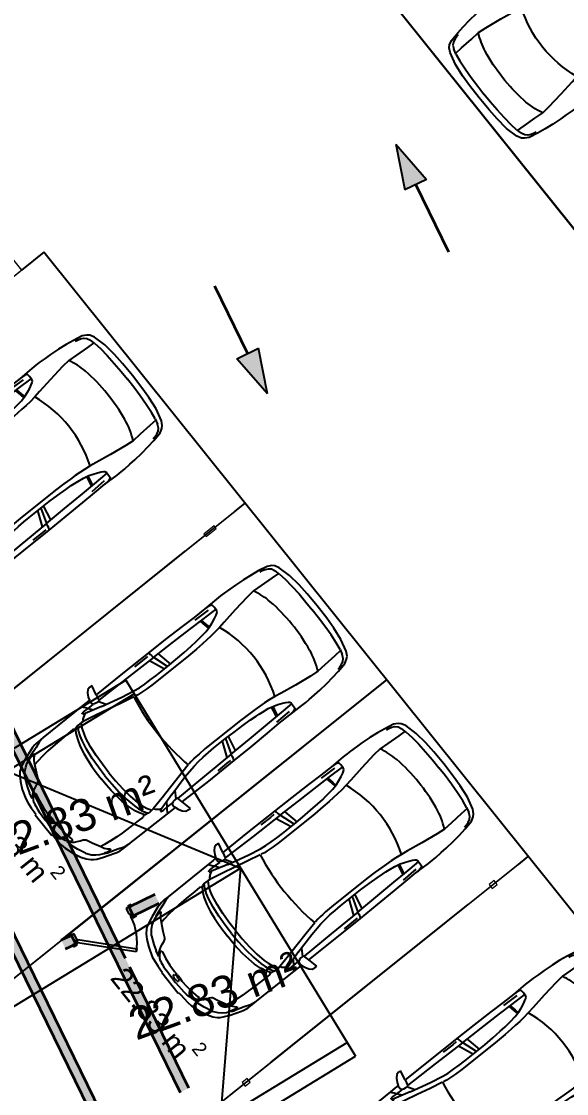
# Model space of a CAD drawing. Header units: metres. Extents: x 7511783 to 7512372, y 4692307 to 4692611.
# Drawn here: x 7511966.98 to 7511973.78, y 4692572.02 to 4692585.4 of the extents above; entities that cross this region are included whole.
import ezdxf
from ezdxf.enums import TextEntityAlignment as Align

# ---------------------------------------------------------------- set-up
doc = ezdxf.new("R2010")
doc.units = ezdxf.units.M
doc.linetypes.add('Long Dashed', pattern=[793.7499761581425, 476.2499928474427, -317.4999833106998])
doc.layers.get('0').update_dxf_attribs({"lineweight": 0})
for name, color, linetype, lineweight in [('A - Fill Zone_Pen_No__156', 165, 'Continuous', 0), ('A - Muret', 7, 'Continuous', 0), ('A - Muret_Pen_No__102', 254, 'Continuous', 0), ('A - Muret_Pen_No__7', 7, 'Continuous', 0), ('A - Rampa_Pen_No__42', 8, 'Continuous', 0), ('A - Shtyllat', 7, 'Continuous', 0), ('A - Shtyllat_Pen_No__1', 7, 'Continuous', 0), ('A -Polyline', 7, 'Continuous', 0), ('A -Polyline_Pen_No__42', 8, 'Continuous', 0), ('A -Polyline_Pen_No__48', 14, 'Continuous', 0), ('A -Polyline_Pen_No__8', 14, 'Continuous', 0), ('A1 - Bodrumi -1', 7, 'Continuous', 0), ('A1 - Bodrumi -1_Pen_No__42', 8, 'Continuous', 0), ('ARCHICAD Doors_Pen_No__42', 8, 'Continuous', 0), ('garazhat-netw', 1, 'Continuous', 0), ('Interior - Furniture _Pen_No__42', 8, 'Continuous', 0)]:
    doc.layers.add(name, color=color, linetype=linetype, lineweight=lineweight)
doc.styles.add('GENERATED_STYLE_1', font='arial.ttf')
doc.styles.get("Standard").update_dxf_attribs({"font": 'arial.ttf'})

# ---------------------------------------------------------------- blocks, each defined once
blk = doc.blocks.new('Slab_6', base_point=(63264.51523607764, -68393.3326743771))
at = {"layer": 'A1 - Bodrumi -1_Pen_No__42', "color": 8, "linetype": 'Continuous', "lineweight": 25, "flags": 128}
blk.add_lwpolyline([(63264.51523607764, -68393.3326743771), (83257.00457082294, -63909.70114019907), (75456.13369070938, -29146.91751099753, 0.0021919497620864), (57048.23205081843, -33332.54687322022), (60252.72529317138, -47612.63264707229), (58637.28843211705, -47925.70844958309), (58785.1422201114, -48589.27355840802), (58818.69832244765, -48581.63779186852)], format="xyb", close=True, dxfattribs=at)
blk = doc.blocks.new('Wall_21', base_point=(9499.999999999998, -12000.83965125989))
at = {"layer": 'A - Muret_Pen_No__102', "linetype": 'Continuous', "lineweight": 0}
blk.add_hatch(color=254, dxfattribs=at).paths.add_polyline_path([(9499.999999999998, -12000.83965125989), (9499.999999999998, -18400.83861859194), (9619.999999999996, -18400.83861859194), (9619.999999999996, -12000.83965125989)])
at = {"layer": 'A - Muret_Pen_No__7', "color": 7, "linetype": 'Continuous', "lineweight": 35, "flags": 128}
for points in [[(9499.999999999998, -12000.83965125989), (9499.999999999998, -18400.83861859194)], [(9619.999999999996, -18400.83861859194), (9619.999999999996, -12000.83965125989)]]:
    blk.add_lwpolyline(points, dxfattribs=at)
blk = doc.blocks.new('Door 22')
at = {"layer": 'ARCHICAD Doors_Pen_No__42', "color": 8, "linetype": 'Continuous', "lineweight": 25}
for p, q in [((-260.3921784050518, 393.9747868736185), (-237.4491209510099, 426.7408686451782)), ((-237.4491209510099, 426.7408686451782), (371.9999999999999, 0)), ((349.0569425459581, -32.76608177155968), (-260.3921784050518, 393.9747868736185)), ((-387, 23.99999999999998), (-437, 23.99999999999998)), ((-437, 23.99999999999998), (-437, 4.99999999999999)), ((-437, 4.99999999999999), (-387, 4.99999999999999)), ((-400, 4.99999999999999), (-437, 4.99999999999999)), ((-400, 4.99999999999999), (-437, 4.99999999999999)), ((-375, 4.99999999999999), (-400, 4.99999999999999)), ((-400, 4.99999999999999), (-400, 0)), ((-400, 0), (-400, 4.99999999999999)), ((-400, 0), (-400, 4.99999999999999)), ((-400, 0), (-375, 0)), ((-372.0000000000001, 0), (-400, 0)), ((-400, 0), (-400, -115)), ((-400, -115), (-400, 0)), ((-400, -115), (-400, 0)), ((-387, 4.99999999999999), (-387, 23.99999999999998)), ((-375, 0), (-375, 4.99999999999999)), ((-372.0000000000001, -40), (-372.0000000000001, 0)), ((371.9999999999999, 0), (349.0569425459581, -32.76608177155968)), ((400, 0), (372.0000000000001, 0)), ((372.0000000000001, 0), (372.0000000000001, -40)), ((400, 4.99999999999999), (375, 4.99999999999999)), ((375, 4.99999999999999), (375, 0)), ((375, 0), (400, 0)), ((437, 23.99999999999998), (387, 23.99999999999998)), ((387, 23.99999999999998), (387, 4.99999999999999)), ((387, 4.99999999999999), (437, 4.99999999999999)), ((400, 0), (400, 4.99999999999999)), ((400, 0), (400, 4.99999999999999)), ((400, 0), (400, 4.99999999999999)), ((400, 4.99999999999999), (437, 4.99999999999999)), ((400, 4.99999999999999), (437, 4.99999999999999)), ((400, -115), (400, 0)), ((400, -115), (400, 0)), ((400, -115), (400, 0)), ((437, 4.99999999999999), (437, 23.99999999999998)), ((-387, -115), (-437, -115)), ((-437, -115), (-437, -134)), ((-400, -115), (-437, -115)), ((-400, -115), (-437, -115)), ((-400, -115), (-360, -115)), ((-387, -134), (-387, -115)), ((-360, -40), (-372.0000000000001, -40)), ((-360, -115), (-360, -40)), ((372.0000000000001, -40), (360, -40)), ((360, -40), (360, -115)), ((360, -115), (400, -115)), ((437, -115), (387, -115)), ((387, -115), (387, -134)), ((400, -115), (437, -115)), ((400, -115), (437, -115)), ((437, -134), (437, -115)), ((-437, -134), (-387, -134)), ((387, -134), (437, -134))]:
    blk.add_line(p, q, dxfattribs=at)
blk.add_arc((371.9999999999999, 0), 744, 145, 180, dxfattribs=at)
blk = doc.blocks.new('Wall_22', base_point=(10300, -11400.83965125988))
at = {"layer": 'A - Muret_Pen_No__102', "linetype": 'Continuous', "lineweight": 0}
for points in [[(10300, -11520.83965125988), (10439.12311798154, -11520.83965125988), (10439.12311798154, -11400.83966020059), (10300, -11400.83966020059)], [(11600.00000000001, -11400.83966020059), (11239.12311649143, -11400.83966020059), (11239.12311649143, -11520.83965125988), (11600.00000000001, -11520.83965125988)]]:
    blk.add_hatch(color=254, dxfattribs=at).paths.add_polyline_path(points)
at = {"layer": 'A - Muret_Pen_No__7', "color": 7, "linetype": 'Continuous', "lineweight": 35}
for p, q in [((10439.1231110554, -11400.83965125988), (10402.1231110554, -11400.83965125988)), ((10439.1231110554, -11400.83965125988), (10439.1231110554, -11515.83965125988)), ((11239.1231110554, -11400.83965125988), (11276.1231110554, -11400.83965125988)), ((11239.1231110554, -11400.83965125988), (11239.1231110554, -11515.83965125988)), ((10439.1231110554, -11520.83965125988), (10402.1231110554, -11520.83965125988)), ((10439.1231110554, -11515.83965125988), (10439.1231110554, -11520.83965125988)), ((11239.1231110554, -11515.83965125988), (11239.1231110554, -11520.83965125988)), ((11239.1231110554, -11520.83965125988), (11276.1231110554, -11520.83965125988))]:
    blk.add_line(p, q, dxfattribs=at)
at = {"layer": 'A - Muret_Pen_No__7', "color": 7, "linetype": 'Continuous', "lineweight": 35, "flags": 128}
for points in [[(10439.12311798154, -11400.83965125988), (10300, -11400.83965125988)], [(11600.00000000001, -11400.83965125988), (11239.12311649143, -11400.83965125988)], [(10300, -11520.83965125988), (10439.12311798154, -11520.83965125988)], [(11239.12311649143, -11520.83965125988), (11600.00000000001, -11520.83965125988)]]:
    blk.add_lwpolyline(points, dxfattribs=at)
at = {"layer": 'ARCHICAD Doors_Pen_No__42', "color": 8, "linetype": 'Continuous', "lineweight": 25, "zscale": 1000, "rotation": 180}
blk.add_blockref('Door 22', (10839.1231110554, -11515.83965125988), dxfattribs=at)
blk = doc.blocks.new('Wall_23', base_point=(999.9999999999973, -19000.83664299364))
at = {"layer": 'A - Muret_Pen_No__102', "linetype": 'Continuous', "lineweight": 0}
for points in [[(879.9999964032554, -11900.83965125988), (879.9999964032554, -12045.66582456024), (999.9999923857844, -12045.66582456024), (999.9999923857844, -11900.83965125988)], [(879.9999964032554, -18600.83751339242), (999.9999923857844, -18600.83751339242), (999.9999923857844, -12845.66586433567), (879.9999964032554, -12845.66586433567)]]:
    blk.add_hatch(color=254, dxfattribs=at).paths.add_polyline_path(points)
at = {"layer": 'A - Muret_Pen_No__7', "color": 7, "linetype": 'Continuous', "lineweight": 35}
for p, q in [((879.9999999999975, -12045.66582180403), (879.9999999999975, -12008.66582180403)), ((884.9999999999976, -12045.66582180403), (879.9999999999975, -12045.66582180403)), ((999.9999999999976, -12045.66582180403), (884.9999999999976, -12045.66582180403)), ((999.9999999999976, -12045.66582180403), (999.9999999999976, -12008.66582180403)), ((879.9999999999975, -12845.66582180403), (879.9999999999975, -12882.66582180402)), ((884.9999999999976, -12845.66582180403), (879.9999999999975, -12845.66582180403)), ((999.9999999999976, -12845.66582180403), (884.9999999999976, -12845.66582180403)), ((999.9999999999976, -12845.66582180403), (999.9999999999976, -12882.66582180402))]:
    blk.add_line(p, q, dxfattribs=at)
at = {"layer": 'A - Muret_Pen_No__7', "color": 7, "linetype": 'Continuous', "lineweight": 35, "flags": 128}
for points in [[(879.9999999999986, -11900.83965125988), (879.9999999999986, -12045.66583411893)], [(999.9999999999985, -12045.66583473693), (999.9999999999985, -11900.83965125988)], [(879.9999999999984, -12845.66577665314), (879.9999999999972, -18600.83751339242)], [(999.9999999999976, -16800.83534970143), (999.9999999999984, -12845.66578068488)], [(999.9999999999973, -18600.83751339242), (999.9999999999976, -16920.83534970144)]]:
    blk.add_lwpolyline(points, dxfattribs=at)
at = {"layer": 'ARCHICAD Doors_Pen_No__42', "color": 8, "linetype": 'Continuous', "lineweight": 25, "zscale": 1000, "rotation": 89.99999999999999}
blk.add_blockref('Door 22', (884.9999999999985, -12445.66582180403), dxfattribs=at)
blk = doc.blocks.new('Column_63', base_point=(5799.68699799449, 12170.10864264829))
at = {"layer": 'A - Shtyllat_Pen_No__1', "color": 7, "linetype": 'Continuous', "lineweight": 13, "flags": 128}
blk.add_lwpolyline([(5845.284778258222, 12149.59419810255), (5832.14824323225, 12208.13846722867), (5754.089217730759, 12190.62308719404), (5767.225752756731, 12132.07881806792)], close=True, dxfattribs=at)
blk = doc.blocks.new('Column_67', base_point=(5675.984626499915, 12721.40051025257))
at = {"layer": 'A - Shtyllat_Pen_No__1', "color": 7, "linetype": 'Continuous', "lineweight": 13, "flags": 128}
blk.add_lwpolyline([(5721.582406763647, 12700.88606570682), (5708.445871737674, 12759.43033483294), (5630.386846236183, 12741.91495479831), (5643.523381262156, 12683.37068567219)], close=True, dxfattribs=at)
blk = doc.blocks.new('Column_70', base_point=(6673.3211825399, 13380.75704808797))
at = {"layer": 'A - Shtyllat_Pen_No__1', "color": 7, "linetype": 'Continuous', "lineweight": 13, "flags": 128}
blk.add_lwpolyline([(6758.19839759697, 13379.30502737331), (6749.440707579655, 13418.33454012405), (6588.443967482828, 13382.20906880263), (6597.201657500145, 13343.17955605188)], close=True, dxfattribs=at)
blk = doc.blocks.new('Car 05 22')
at = {"layer": 'Interior - Furniture _Pen_No__42', "color": 8, "linetype": 'Continuous', "lineweight": 25}
for p, q in [((1961.117547741, 983.221158223), (1928.938242309, 983.221158223)), ((1928.938242309, 983.221158223), (1957.843908175, 858.0544967500001)), ((1996.903176747, 974.9060932165999), (1961.117547741, 983.221158223)), ((2026.89661068, 945.007687052), (1996.903176747, 974.9060932165999)), ((2054.5732194, 897.577022836), (2026.89661068, 945.007687052)), ((-483.1389679684001, 817.2581826864), (-585.227090103, 801.027979058)), ((-372.3345973750002, 830.229933465), (-483.1389679684001, 817.2581826864)), ((-251.752794228, 841.043733947), (-372.3345973750002, 830.229933465)), ((-168.2198443133, 844.6061713611999), (-251.752794228, 841.043733947)), ((-78.35772569479998, 850.6357850930001), (-168.2198443133, 844.6061713611999)), ((-24.036324899, 852.2918850640001), (-78.35772569479998, 850.6357850930001)), ((40.3182760438, 852.3336850629998), (-24.036324899, 852.2918850640001)), ((230.8030912739, 845.5192631063), (40.3182760438, 852.3336850629998)), ((124.560977278, 791.3967861309999), (129.0398444, 820.4687779309999)), ((129.0398444, 820.4687779309999), (138.886242882, 832.3883788069998)), ((138.886242882, 832.3883788069998), (165.168377873, 840.275885275)), ((165.168377873, 840.275885275), (194.733578306, 844.324685204)), ((194.733578306, 844.324685204), (230.803091274, 845.519263106)), ((210.873013229, 809.2317387879999), (418.0703055720001, 816.1926024380003)), ((400.0158099590001, 847.596806379), (230.8030912739, 845.5192631063)), ((590.7241636140001, 851.6786068920001), (400.0158099590001, 847.596806379)), ((856.5325990199999, 856.169707455), (590.7241636140001, 851.6786068920001)), ((1129.8609284, 858.5331077519999), (856.5325990199999, 856.169707455)), ((1115.14443198, 808.948201529), (1108.59023357, 773.98329714)), ((1119.51383092, 833.2672045809999), (1115.14443198, 808.948201529)), ((1120.16623076, 836.3248049650001), (1119.51383092, 833.2672045809999)), ((1120.69723063, 838.160005195), (1120.16623076, 836.3248049650001)), ((1129.8609284, 858.5331077519999), (1120.69723063, 838.160005195)), ((1536.1071561, 860.3802508980001), (1129.8609284, 858.5331077519999)), ((1162.63563846, 830.4777734580001), (1220.13025657, 829.0713745190002)), ((1220.13025657, 829.0713745190002), (1369.65750367, 831.489072695)), ((1957.843908175, 858.0544967500001), (1536.1071561, 860.3802508980001)), ((1957.84390817, 858.0544967500001), (1977.22141076, 777.427813481)), ((2067.91700908, 857.6794056350001), (2054.5732194, 897.577022836)), ((2119.91703998, 857.4374531180001), (2067.91700908, 857.6794056350001)), ((2075.28112592, 835.6608695470001), (2067.91700908, 857.6794056350001)), ((2070.42572439, 799.8521965630001), (2075.2191259, 809.3983893609999)), ((2075.2191259, 809.3983893609999), (2075.28112592, 835.6608695470001)), ((2193.165590015, 856.4504063259001), (2119.91703998, 857.4374531180001)), ((2148.02030692, 790.4828861469999), (2166.81146925, 813.814537484)), ((2166.81146925, 813.814537484), (2182.27381684, 834.081841238)), ((2182.27381684, 834.081841238), (2193.16559002, 856.4504063260001)), ((2808.01466132, 852.5547640039999), (2193.165590015, 856.4504063259001)), ((2855.711363900001, 852.6327640009998), (2808.01466132, 852.5547640039999)), ((2808.01466132, 852.5547640039999), (2876.86636504, 843.317264394)), ((2891.44016583, 852.5287640049999), (2855.711363900001, 852.6327640009998)), ((2876.86636504, 843.317264394), (2954.16376923, 813.731165643)), ((2922.51356751, 852.034364026), (2891.44016583, 852.5287640049999)), ((2904.11849592, 832.8863289209997), (2905.06820589, 832.8379901159999)), ((2945.17226874, 849.4061641369999), (2922.51356751, 852.034364026)), ((2989.61447115, 839.6482645490003), (2945.17226874, 849.4061641369999)), ((2954.16376923, 813.731165643), (3075.78877375, 774.6896785450001)), ((3013.55027244, 833.064864827), (2989.61447115, 839.6482645490003)), ((3154.26138006, 782.5577669589998), (3013.55027244, 833.064864827)), ((-784.8200333720001, 721.8124613509999), (-815.0478655078, 667.7598955197002)), ((-757.6903274910002, 747.022066986), (-784.8200333720001, 721.8124613509999)), ((-768.2719792499998, 602.2788720830002), (-750.577082573, 669.7773949330001)), ((-706.3378894982, 775.7872218095), (-757.6903274910002, 747.022066986)), ((-729.425104913, 716.3992494200002), (-750.577082573, 669.7773949330001)), ((-701.0941271610001, 743.2591195180001), (-729.425104913, 716.3992494200002)), ((-585.227090103, 801.027979058), (-706.3378894982, 775.7872218095)), ((-664.8727541800001, 760.961322365), (-701.0941271610001, 743.2591195180001)), ((-626.571782751, 772.4860242179999), (-664.8727541800001, 760.961322365)), ((-594.8871138119998, 778.4895580349998), (-626.571782751, 772.4860242179999)), ((125.693926866, 743.8968737240001), (124.560977278, 791.3967861309999)), ((327.3887276080001, 761.920895626), (125.394377448, 756.455747737)), ((132.429139117, 722.8048827370001), (125.693926866, 743.8968737240001)), ((146.670770152, 710.6062742990001), (132.429139117, 722.8048827370001)), ((171.252864179, 696.6287725440001), (146.670770152, 710.6062742990001)), ((212.566754139, 676.5412700230002), (171.252864179, 696.6287725440001)), ((266.3151410770001, 654.566867265), (212.566754139, 676.5412700230002)), ((521.9507803269998, 764.6728959719999), (327.3887276080001, 761.920895626)), ((339.1227247570001, 683.1192857359999), (329.5580559370001, 633.8673348859999)), ((355.2943663540001, 762.315609428), (339.1227247570001, 683.1192857359999)), ((357.2289958010001, 683.375391506), (346.76505809, 629.492778784)), ((373.4006373970002, 762.5717151969999), (357.2289958010001, 683.375391506)), ((813.627009446, 769.327996556), (521.9507803269998, 764.6728959719999)), ((1108.59023357, 773.98329714), (813.627009446, 769.327996556)), ((1036.25651944, 772.8416796290002), (996.5002997029998, 578.7916468290002)), ((1041.96657906, 578.0240872360001), (1107.56627095, 773.967136299)), ((1173.32542975, 774.895061201), (1090.33970038, 577.89253068)), ((1108.59023357, 773.98329714), (1537.61805657, 780.025947399)), ((1537.61805657, 780.025611521), (1974.99295641, 786.0764425990001)), ((2000.39650233, 701.591770694), (1730.35620914, 633.8338533080002)), ((1939.15395607, 686.22492547), (1995.917261, 777.427813481)), ((1977.22141076, 777.427813481), (2019.59119012, 777.427813481)), ((2000.39650233, 701.591770694), (2213.53100788, 762.9814866290001)), ((2019.59119012, 777.427813481), (2044.48611622, 783.069509224)), ((2044.48611622, 783.069509224), (2063.35562216, 792.2740022800001)), ((2063.35562216, 792.2740022800001), (2070.42572439, 799.8521965630001)), ((2068.68333559, 787.696981005), (2065.39356605, 794.4584027669999)), ((2068.68333559, 787.696981005), (2148.02030692, 790.4828861469999)), ((2106.51930118, 732.1586113790001), (2148.02030692, 790.4828861469999)), ((2122.045506540001, 659.9572884350001), (2293.79610906, 697.6509877739999)), ((2148.02030692, 790.4828861469999), (2205.61920777, 792.204186117)), ((2205.61920777, 792.204186117), (2227.21980808, 791.0038861380001)), ((2226.59190807, 769.8777067159999), (2213.53100788, 762.9814866290001)), ((2213.53100788, 762.9814866290001), (2238.34670825, 752.240186817)), ((2234.36910819, 773.9630864369999), (2226.59190807, 769.8828865080001)), ((2227.21980808, 791.0038861380001), (2232.61990816, 790.029986155)), ((2232.61990816, 790.029986155), (2237.93539134, 787.2871225249999)), ((2238.46067648, 776.864360243), (2234.36910819, 773.9630864369999)), ((2240.81890828, 784.03918626), (2237.93539134, 787.2871225249999)), ((2238.34670825, 752.240186817), (2258.53170854, 739.717487037)), ((2238.46067648, 776.864360243), (2240.85090828, 780.5209863219999)), ((2240.85090828, 780.5209863219999), (2240.81890828, 784.03918626)), ((2258.53170854, 739.717487037), (2269.0398087, 731.086787188)), ((2269.0398087, 731.086787188), (2278.83550884, 721.965087348)), ((2278.83550884, 721.965087348), (2293.79610906, 697.6509877739999)), ((2293.79610906, 697.6509877739999), (2317.1870094, 700.7385877199999)), ((2293.79610906, 697.6386630720001), (2293.79610906, 697.6509877739999)), ((2317.1870094, 700.7385877199999), (2345.74280982, 702.7498876850001)), ((2355.134199750001, 639.912801441), (2317.1870094, 700.7385877199999)), ((2345.74280982, 702.7498876850001), (2378.929310310001, 702.0184876970001)), ((2410.10490185, 649.1086815510001), (2378.929310310001, 702.0184876970001)), ((2378.929310310001, 702.0184876970001), (2410.57231077, 694.2028878339999)), ((2410.57231077, 694.2028878339999), (2410.58631694, 694.1782473540001)), ((2428.73881104, 681.7061880529999), (2410.57231077, 694.2028878339999)), ((2428.73881104, 681.7061880529999), (2457.25830016, 700.035535323)), ((2428.77597173, 681.700745325), (2428.73881104, 681.7061880529999)), ((2428.77597173, 681.700745325), (2456.66545813, 639.8418234830003)), ((2457.25830016, 700.035535323), (2535.4819126, 697.9905877680001)), ((2535.422612600001, 697.9916562040003), (2673.21491462, 695.5089878119999)), ((2535.46586986, 697.9894090810001), (2535.4819126, 697.988971943)), ((2673.21491462, 695.5089878119999), (2787.200816290001, 691.4809878819998)), ((2787.200816290001, 691.4809878819998), (2868.415817480001, 687.223087957)), ((2868.395882330001, 687.22488671), (2959.72331881, 678.984388101)), ((2959.72331881, 678.984388101), (2868.415817480001, 687.1969879569999)), ((2959.72331881, 678.984388101), (3047.2313201, 666.2002883250001)), ((3022.47491973, 758.305686711), (3023.66221975, 762.4851866380001)), ((3024.49924208, 753.7186598590001), (3022.47491973, 758.305686711)), ((3023.66221975, 762.4851866380001), (3034.64521991, 765.0503865930001)), ((3037.91041996, 743.452886971), (3024.49924208, 753.7186598590001)), ((3034.64521991, 765.0503865930001), (3046.93432009, 763.817386614)), ((3050.61522015, 730.6688871950001), (3037.91041996, 743.452886971)), ((3046.93432009, 763.817386614), (3060.9451203, 762.9292866300001)), ((3064.50712035, 714.6457874760001), (3050.61522015, 730.6688871950001)), ((3060.9451203, 762.9292866300001), (3089.85712072, 757.3861867269998)), ((3076.97452053, 697.807687771), (3064.50712035, 714.6457874760001)), ((3100.48402088, 763.1120866269999), (3075.78877375, 774.6896785450001)), ((3100.00912087, 656.556188494), (3076.97452053, 697.807687771)), ((3089.85712072, 757.3861867269998), (3108.43932099, 751.4304868319999)), ((3114.13862108, 753.3111867989999), (3100.48402088, 763.1120866269999)), ((3108.43932099, 751.4304868319999), (3122.8656212, 746.4359869189999)), ((3122.8656212, 746.4359869189999), (3114.13862108, 753.3111867989999)), ((3170.0706946, 726.5554905960001), (3122.8656212, 746.4359869189999)), ((3235.883818752, 747.6101556219), (3154.26138006, 782.5577669589998)), ((3211.69204952, 701.0151137130001), (3170.0706946, 726.5554905960001)), ((3254.25934432, 663.1775183300001), (3211.69204952, 701.0151137130001)), ((3269.07948628, 728.3294692490001), (3235.883818752, 747.6101556219)), ((3298.56678787, 705.6390702070001), (3269.07948628, 728.3294692490001)), ((3337.33388997, 663.3806719909999), (3298.56678787, 705.6390702070001)), ((-815.0478655078, 667.7598955197002), (-855.0523550635, 511.0116477078998)), ((-768.2719792499998, 602.2788720830002), (-782.764796709, 510.0106247469999)), ((-764.3441764490001, 617.261773195), (-665.728145997, 623.9546285630003)), ((-665.728145997, 623.9546285630003), (-500.877431885, 634.180288886)), ((-500.877431885, 634.180288886), (-383.0238853850001, 641.9613403830001)), ((-383.0238853850001, 641.9613403830001), (-274.220886173, 631.318400078)), ((-274.220886173, 631.318400078), (-56.404854203, 600.536895199)), ((-56.404854203, 600.536895199), (145.941775497, 566.5900898169999)), ((145.941775497, 566.5900898169999), (233.261172115, 552.312592089)), ((233.261172115, 552.312592089), (315.3092800730001, 541.359190513)), ((319.4903281550001, 636.426864989), (266.3151410770001, 654.566867265)), ((315.2936019620001, 541.3606176840001), (384.2945810830001, 535.0794906230001)), ((392.7088835140001, 617.8124267930001), (319.4903281550001, 636.426864989)), ((474.8166917820001, 607.1053878569999), (392.7088835140001, 617.8124267930001)), ((521.3449804749999, 601.6186871690002), (474.8166917820001, 607.1053878569999)), ((569.9935686519999, 596.8381865689998), (521.3449804749999, 601.6186871690002)), ((652.59274858, 590.9845858339997), (569.9935686519999, 596.8381865689998)), ((772.8388193580001, 584.9903850819998), (652.59274858, 590.9845858339997)), ((907.2666866909999, 580.298084493), (772.8388193580001, 584.9903850819998)), ((1041.96657906, 578.0240872360001), (907.2666866909999, 580.298084493)), ((1227.79815085, 577.5186957939999), (1041.96657906, 578.0240872360001)), ((1316.09897866, 580.475793563), (1227.79815085, 577.5186957939999)), ((1403.02450604, 584.4121905939998), (1316.09897866, 580.475793563)), ((1483.8761315, 590.1361862749999), (1403.02450604, 584.4121905939998)), ((1562.00595611, 600.596478384), (1483.8761315, 590.1361862749999)), ((1554.25309822, 533.0576906580001), (1596.82961355, 540.969674969)), ((1730.35620914, 633.8338533080002), (1562.00595611, 600.596478384)), ((1597.28918852, 541.1774857889999), (1596.65116701, 540.8889849259999)), ((1610.72419049, 544.0665862469999), (1779.61280153, 581.7538898049997)), ((1779.61280153, 581.7538898049997), (1952.84760406, 621.338789111)), ((1952.84760406, 621.338789111), (2122.045506540001, 659.9572884350001)), ((2379.77420337, 575.387091212), (2355.13301598, 639.9159014410001)), ((2397.334105950001, 514.2584815219999), (2379.77250853, 575.3929912130001)), ((2436.02871163, 583.2244924540001), (2410.10490185, 649.1086815510001)), ((2453.63941421, 521.616582688), (2436.02871163, 583.2244924540001)), ((2456.66545813, 639.8418234830003), (2487.236391870001, 574.2621729599999)), ((2487.236391870001, 574.2621729599999), (2491.79934275, 562.0052962960001)), ((2491.79994982, 562.0052962960001), (2517.90263133, 477.034766618)), ((3047.20992906, 666.2041971140001), (3100.00912087, 656.556188494)), ((3152.92075342, 553.873393456), (3100.00912087, 656.556188494)), ((3189.62073735, 475.569766106), (3152.92075342, 553.873393456)), ((3301.867263790001, 602.80900872), (3254.25934432, 663.1775183300001)), ((3301.867263790001, 602.80900872), (3346.015513130001, 501.4217980699999)), ((3374.49419199, 603.583974516), (3337.33388997, 663.3806719909999)), ((3418.40079436, 512.7439783509999), (3374.49419199, 603.583974516)), ((-855.0523550635, 511.0116477078998), (-874.6778528530002, 344.9579771100001)), ((-782.7621654889999, 510.027376359), (-794.5333543099999, 390.6265818930001)), ((384.2815104790001, 535.080362318), (454.174320738, 530.4191213629999)), ((454.170282107, 530.4193907049998), (526.242583163, 526.2868907769997)), ((526.2331313149998, 526.2873073839999), (627.7018846490002, 521.814890855)), ((627.698546207, 521.8149872519999), (756.75876515, 518.0884218199999)), ((756.75876515, 518.0884218199999), (1322.62824821, 518.052230308)), ((1322.62824821, 518.052230308), (1420.49779626, 521.652890858)), ((1420.49066257, 521.652523245), (1466.64156934, 524.030772681)), ((1466.62639694, 524.0299908169999), (1510.87647584, 527.594696836)), ((1510.85529759, 527.5929907539999), (1554.25309822, 533.0576906580001)), ((2419.31580918, 395.7362626700001), (2397.33316008, 514.2635815229997)), ((2477.61661773, 401.0764635800001), (2453.63941421, 521.616582688)), ((2517.90263133, 477.034766618), (2537.54372273, 384.0810341510001)), ((3199.39883308, 466.7584630290001), (3189.62073735, 475.569766106)), ((3220.69886845, 454.388540188), (3199.39883308, 466.7584630290001)), ((3256.10680826, 439.2417534179999), (3220.67662376, 454.4014587129999)), ((3288.390194130001, 425.101248479), (3256.10680826, 439.2417534179999)), ((3319.36158057, 408.41284265), (3288.390194130001, 425.101248479)), ((3353.46269085, 384.2512837760001), (3319.36158057, 408.41284265)), ((3346.015513130001, 501.4217980699999), (3374.297465860001, 419.557472908)), ((3391.09039087, 344.247647689), (3374.297465860001, 419.557472908)), ((3457.47689648, 393.0984834030001), (3418.40079436, 512.7439783509999)), ((-874.6778528530002, 344.9579771100001), (-882.944054645, 194.680643518)), ((-794.5333543099999, 390.6265818930001), (-802.4328468090001, 258.715288008)), ((2433.73206705, 266.091642182), (2419.31580918, 395.7362626700001)), ((2493.88922012, 269.050242651), (2477.61661773, 401.0764635800001)), ((2503.10292147, 133.173421111), (2493.88922012, 269.050242651)), ((2537.54372273, 384.0810341510001), (2551.45611664, 285.6281997640001)), ((2551.45611664, 285.6281997640001), (2559.71041303, 193.693567653)), ((3321.23357975, 370.497229407), (3320.99727986, 362.132926485)), ((3320.99727986, 362.132926485), (3338.31527228, 276.8564967000001)), ((3324.654278260001, 377.297531782), (3321.23357975, 370.497229407)), ((3328.30797666, 379.591332583), (3324.654278260001, 377.297531782)), ((3338.468372210001, 379.4523325350001), (3328.30797666, 379.591332583)), ((3338.31527228, 276.8564967000001), (3351.882966340001, 172.661960307)), ((3363.640761200001, 357.811724976), (3338.468372210001, 379.4523325350001)), ((3377.182392130001, 359.9734848010001), (3353.46269085, 384.2512837760001)), ((3396.66521323, 315.8049103040001), (3363.640761200001, 357.811724976)), ((3391.09039087, 344.247647689), (3377.182392130001, 359.9734848010001)), ((3408.0703938, 289.3779877820001), (3396.66521323, 315.8049103040001)), ((3408.0703938, 289.3779877820001), (3413.77629411, 267.259988716)), ((3468.34279707, 330.9338860280001), (3457.47689648, 393.0984834030001)), ((3474.4914974, 263.721088865), (3468.34279707, 330.9338860280001)), ((-882.944054645, 194.680643518), (-885.3767076889999, 0)), ((-802.4328468090001, 258.715288008), (-806.8131426489999, 124.936494209)), ((2441.61713002, 131.955220918), (2433.73181129, 266.093942182)), ((2559.71041303, 193.693567653), (2564.38081099, 101.185635342)), ((3351.882966340001, 172.661960307), (3358.343763510001, 75.87012649980001)), ((3413.77548775, 267.2641933500001), (3418.45445829, 242.866384828)), ((3418.452194370001, 242.878189745), (3424.044894670001, 200.723791525)), ((3424.044894670001, 200.723791525), (3427.72848251, 152.023715234)), ((3432.36383112, 39.98011396419999), (3427.72848251, 152.023715234)), ((3478.33319761, 199.917191559), (3474.4914974, 263.721088865)), ((3479.35651311, 164.9481933352), (3478.33319761, 199.917191559)), ((3489.519598210001, 164.9481933352), (3479.35651311, 164.9481933352)), ((3489.519598210001, -164.9481933352), (3489.519598210001, 164.9481933352)), ((-885.3767076889999, 0), (-882.944054645, -194.680643518)), ((-806.8131426489999, 124.936494209), (-808.0470753050001, 0)), ((-806.8131426489999, -124.936494209), (-808.0470753050001, 1.477e-13)), ((2444.0197128, -0.0273000043277), (2441.61701245, 131.957220918)), ((2444.0197128, 0.0273000043271), (2441.61701245, -131.957220918)), ((2506.01959488, -3.86e-13), (2503.10292147, 133.173421111)), ((2564.38081099, 101.185635342), (2566.01761027, -0.00610000213065)), ((2564.38081099, -101.185635342), (2566.01761027, 0.00610000212997)), ((3353.95786543, 27.8932505984), (3358.343763510001, 75.87012649980001)), ((3353.95786543, 27.8932505984), (3353.95786543, -0.7649002671629999)), ((3353.95786543, -27.8932505984), (3353.95786543, 0.7649002671619999)), ((3370.89075802, 11.74110410089999), (3370.32315827, -0.7649002671629999)), ((3370.89075802, -11.74110410089999), (3370.32315827, 0.7649002671619999)), ((3372.49235732, 23.6550082622), (3370.89075802, 11.74110410089999)), ((3376.267285060001, 38.99395092400001), (3372.49235732, 23.6550082622)), ((3381.98685317, 46.5714162664), (3376.267285060001, 38.99395092400001)), ((3386.21005132, 48.3522168884), (3381.98685317, 46.5714162664)), ((3386.21005132, 48.3522168884), (3394.28954778, 48.3522168884)), ((3398.51284593, 46.5714162664), (3394.28954778, 48.3522168884)), ((3404.23226311, 38.99375151340001), (3398.51284593, 46.5714162664)), ((3404.23226311, 38.99375151340001), (3408.00714178, 23.6550082622)), ((3408.00714178, 23.6550082622), (3409.766541010001, 8.055102813469999)), ((3409.766541010001, 8.055102813469999), (3409.766541010001, -4.961e-13)), ((3431.76949509, 57.3729975776), (3431.76949509, 56.7710829698)), ((3432.04453126, -0.0109000038072), (3432.36383112, 39.98011396419999)), ((3432.04453126, 0.0109000038063), (3432.36383112, -39.98011396419999)), ((-802.4328468090001, -258.715288008), (-806.8131426489999, -124.936494209)), ((2441.61713002, -131.955220918), (2433.73181129, -266.093942182)), ((2503.10292147, -133.173421111), (2493.88922012, -269.050242651)), ((2506.01959488, -2.78e-13), (2503.10292147, -133.173421111)), ((2559.71041303, -193.693567653), (2564.38081099, -101.185635342)), ((3351.882966340001, -172.661960307), (3358.343763510001, -75.87012649980001)), ((3353.95786543, -27.8932505984), (3358.343763510001, -75.87012649980001)), ((3372.49235732, -23.6550082622), (3370.89075802, -11.74110410089999)), ((3376.267285060001, -38.99395092400001), (3372.49235732, -23.6550082622)), ((3381.98685317, -46.5714162664), (3376.267285060001, -38.99395092400001)), ((3386.21005132, -48.3522168884), (3381.98685317, -46.5714162664)), ((3386.21005132, -48.3522168884), (3394.28954778, -48.3522168884)), ((3398.51284593, -46.5714162664), (3394.28954778, -48.3522168884)), ((3404.23226311, -38.99375151340001), (3398.51284593, -46.5714162664)), ((3404.23226311, -38.99375151340001), (3408.00714178, -23.6550082622)), ((3408.00714178, -23.6550082622), (3409.766541010001, -8.055102813469999)), ((3409.766541010001, -8.055102813469999), (3409.766541010001, -3.892e-13)), ((3432.36383112, -39.98011396419999), (3427.72848251, -152.023715234)), ((3431.76949509, -57.3729975776), (3431.76949509, -56.7710829698)), ((-882.944054645, -194.680643518), (-874.6778528530002, -344.9579771100001)), ((-794.5333543099999, -390.6265818930001), (-802.4328468090001, -258.715288008)), ((2433.73206705, -266.091642182), (2419.31580918, -395.7362626700001)), ((2551.45611664, -285.6281997640001), (2559.71041303, -193.693567653)), ((3338.31527228, -276.8564967000001), (3351.882966340001, -172.661960307)), ((3408.0703938, -289.3779877820001), (3413.77629411, -267.259988716)), ((3413.77548775, -267.2641933500001), (3418.45445829, -242.866384828)), ((3418.452194370001, -242.878189745), (3424.044894670001, -200.723791525)), ((3424.044894670001, -200.723791525), (3427.72848251, -152.023715234)), ((3468.34279707, -330.9338860280001), (3474.4914974, -263.721088865)), ((3474.4914974, -263.721088865), (3478.33319761, -199.917191559)), ((3478.33319761, -199.917191559), (3479.35651311, -164.9481933352)), ((3479.35651311, -164.9481933352), (3489.519598210001, -164.9481933352)), ((-874.6778528530002, -344.9579771100001), (-855.0523550635, -511.0116477078998)), ((-782.7621654889999, -510.027376359), (-794.5333543099999, -390.6265818930001)), ((2419.31580918, -395.7362626700001), (2397.33316008, -514.2635815229997)), ((2477.61661773, -401.0764635800001), (2453.63941421, -521.616582688)), ((2493.88922012, -269.050242651), (2477.61661773, -401.0764635800001)), ((2517.90263133, -477.034766618), (2537.54372273, -384.0810341510001)), ((2537.54372273, -384.0810341510001), (2551.45611664, -285.6281997640001)), ((3353.46269085, -384.2512837760001), (3319.36158057, -408.41284265)), ((3320.99727986, -362.132926485), (3338.31527228, -276.8564967000001)), ((3321.23357975, -370.497229407), (3320.99727986, -362.132926485)), ((3324.654278260001, -377.297531782), (3321.23357975, -370.497229407)), ((3328.30797666, -379.591332583), (3324.654278260001, -377.297531782)), ((3338.468372210001, -379.4523325350001), (3328.30797666, -379.591332583)), ((3363.640761200001, -357.811724976), (3338.468372210001, -379.4523325350001)), ((3377.182392130001, -359.9734848010001), (3353.46269085, -384.2512837760001)), ((3396.66521323, -315.8049103040001), (3363.640761200001, -357.811724976)), ((3391.09039087, -344.247647689), (3374.297465860001, -419.557472908)), ((3391.09039087, -344.247647689), (3377.182392130001, -359.9734848010001)), ((3408.0703938, -289.3779877820001), (3396.66521323, -315.8049103040001)), ((3418.40079436, -512.7439783509999), (3457.47689648, -393.0984834030001)), ((3457.47689648, -393.0984834030001), (3468.34279707, -330.9338860280001)), ((-855.0523550635, -511.0116477078998), (-815.0478655078, -667.7598955197002)), ((-768.2719792499998, -602.2788720830002), (-782.764796709, -510.0106247469999)), ((315.2936019620001, -541.3606176840001), (384.2945810830001, -535.0794906230001)), ((384.2815104790001, -535.080362318), (454.174320738, -530.4191213629999)), ((454.170282107, -530.4193907049998), (526.242583163, -526.2868907769997)), ((526.2331313149998, -526.2873073839999), (627.7018846490002, -521.814890855)), ((627.698546207, -521.8149872519999), (756.75876515, -518.0884218199999)), ((756.75876515, -518.0884218199999), (1322.62824821, -518.052230308)), ((1322.62824821, -518.052230308), (1420.49779626, -521.652890858)), ((1420.49066257, -521.652523245), (1466.64156934, -524.030772681)), ((1466.62639694, -524.0299908169999), (1510.87647584, -527.594696836)), ((1510.85529759, -527.5929907539999), (1554.25309822, -533.0576906580001)), ((1554.25309822, -533.0576906580001), (1596.82961355, -540.969674969)), ((2397.334105950001, -514.2584815219999), (2379.77250853, -575.3929912130001)), ((2453.63941421, -521.616582688), (2436.02871163, -583.2244924540001)), ((2491.79994982, -562.0052962960001), (2517.90263133, -477.034766618)), ((3189.62073735, -475.569766106), (3152.92075342, -553.873393456)), ((3199.39883308, -466.7584630290001), (3189.62073735, -475.569766106)), ((3220.69886845, -454.388540188), (3199.39883308, -466.7584630290001)), ((3256.10680826, -439.2417534179999), (3220.67662376, -454.4014587129999)), ((3288.390194130001, -425.101248479), (3256.10680826, -439.2417534179999)), ((3319.36158057, -408.41284265), (3288.390194130001, -425.101248479)), ((3301.867263790001, -602.80900872), (3346.015513130001, -501.4217980699999)), ((3346.015513130001, -501.4217980699999), (3374.297465860001, -419.557472908)), ((3374.49419199, -603.583974516), (3418.40079436, -512.7439783509999)), ((-815.0478655078, -667.7598955197002), (-784.8200333720001, -721.8124613509999)), ((-768.2719792499998, -602.2788720830002), (-750.577082573, -669.7773949330001)), ((-764.3441764490001, -617.261773195), (-665.728145997, -623.9546285630003)), ((-665.728145997, -623.9546285630003), (-500.877431885, -634.180288886)), ((-500.877431885, -634.180288886), (-383.0238853850001, -641.9613403830001)), ((-383.0238853850001, -641.9613403830001), (-274.220886173, -631.318400078)), ((-274.220886173, -631.318400078), (-56.404854203, -600.536895199)), ((-56.404854203, -600.536895199), (145.941775497, -566.5900898169999)), ((145.941775497, -566.5900898169999), (233.261172115, -552.312592089)), ((266.3151410770001, -654.566867265), (212.566754139, -676.5412700230002)), ((233.261172115, -552.312592089), (315.3092800730001, -541.359190513)), ((319.4903281550001, -636.426864989), (266.3151410770001, -654.566867265)), ((392.7088835140001, -617.8124267930001), (319.4903281550001, -636.426864989)), ((339.1227247570001, -683.1192857359999), (329.5580559370001, -633.8673348859999)), ((357.2289958010001, -683.375391506), (346.76505809, -629.492778784)), ((474.8166917820001, -607.1053878569999), (392.7088835140001, -617.8124267930001)), ((521.3449804749999, -601.6186871690002), (474.8166917820001, -607.1053878569999)), ((569.9935686519999, -596.8381865689998), (521.3449804749999, -601.6186871690002)), ((652.59274858, -590.9845858339997), (569.9935686519999, -596.8381865689998)), ((772.8388193580001, -584.9903850819998), (652.59274858, -590.9845858339997)), ((907.2666866909999, -580.298084493), (772.8388193580001, -584.9903850819998)), ((1041.96657906, -578.0240872360001), (907.2666866909999, -580.298084493)), ((1036.25651944, -772.8416796290002), (996.5002997029998, -578.7916468290002)), ((1227.79815085, -577.5186957939999), (1041.96657906, -578.0240872360001)), ((1041.96657906, -578.0240872360001), (1107.56627095, -773.967136299)), ((1173.32542975, -774.895061201), (1090.33970038, -577.89253068)), ((1316.09897866, -580.475793563), (1227.79815085, -577.5186957939999)), ((1403.02450604, -584.4121905939998), (1316.09897866, -580.475793563)), ((1483.8761315, -590.1361862749999), (1403.02450604, -584.4121905939998)), ((1562.00595611, -600.596478384), (1483.8761315, -590.1361862749999)), ((1730.35620914, -633.8338533080002), (1562.00595611, -600.596478384)), ((1597.28918852, -541.1774857889999), (1596.65116701, -540.8889849259999)), ((1610.72419049, -544.0665862469999), (1779.61280153, -581.7538898049997)), ((2000.39650233, -701.591770694), (1730.35620914, -633.8338533080002)), ((1779.61280153, -581.7538898049997), (1952.84760406, -621.338789111)), ((1952.84760406, -621.338789111), (2122.045506540001, -659.9572884350001)), ((2122.045506540001, -659.9572884350001), (2293.79610906, -697.6509877739999)), ((2355.134199750001, -639.912801441), (2317.1870094, -700.7385877199999)), ((2379.77420337, -575.387091212), (2355.13301598, -639.9159014410001)), ((2410.10490185, -649.1086815510001), (2378.929310310001, -702.0184876970001)), ((2436.02871163, -583.2244924540001), (2410.10490185, -649.1086815510001)), ((2428.77597173, -681.700745325), (2456.66545813, -639.8418234830003)), ((2456.66545813, -639.8418234830003), (2487.236391870001, -574.2621729599999)), ((2487.236391870001, -574.2621729599999), (2491.79934275, -562.0052962960001)), ((2959.72331881, -678.984388101), (3047.2313201, -666.2002883250001)), ((3047.20992906, -666.2041971140001), (3100.00912087, -656.556188494)), ((3100.00912087, -656.556188494), (3076.97452053, -697.807687771)), ((3152.92075342, -553.873393456), (3100.00912087, -656.556188494)), ((3254.25934432, -663.1775183300001), (3211.69204952, -701.0151137130001)), ((3301.867263790001, -602.80900872), (3254.25934432, -663.1775183300001)), ((3298.56678787, -705.6390702070001), (3337.33388997, -663.3806719909999)), ((3337.33388997, -663.3806719909999), (3374.49419199, -603.583974516)), ((-784.8200333720001, -721.8124613509999), (-757.6903274910002, -747.022066986)), ((-757.6903274910002, -747.022066986), (-706.3378894982, -775.7872218095)), ((-729.425104913, -716.3992494200002), (-750.577082573, -669.7773949330001)), ((-701.0941271610001, -743.2591195180001), (-729.425104913, -716.3992494200002)), ((-706.3378894982, -775.7872218095), (-585.227090103, -801.027979058)), ((-664.8727541800001, -760.961322365), (-701.0941271610001, -743.2591195180001)), ((-626.571782751, -772.4860242179999), (-664.8727541800001, -760.961322365)), ((-594.8871138119998, -778.4895580349998), (-626.571782751, -772.4860242179999)), ((-585.227090103, -801.027979058), (-483.149337101, -817.256968783)), ((125.693926866, -743.8968737240001), (124.560977278, -791.3967861309999)), ((124.560977278, -791.3967861309999), (129.0398444, -820.4687779309999)), ((327.3887276080001, -761.920895626), (125.394377448, -756.455747737)), ((132.429139117, -722.8048827370001), (125.693926866, -743.8968737240001)), ((146.670770152, -710.6062742990001), (132.429139117, -722.8048827370001)), ((171.252864179, -696.6287725440001), (146.670770152, -710.6062742990001)), ((212.566754139, -676.5412700230002), (171.252864179, -696.6287725440001)), ((521.9507803269998, -764.6728959719999), (327.3887276080001, -761.920895626)), ((355.2943663540001, -762.315609428), (339.1227247570001, -683.1192857359999)), ((373.4006373970002, -762.5717151969999), (357.2289958010001, -683.375391506)), ((813.627009446, -769.327996556), (521.9507803269998, -764.6728959719999)), ((1108.59023357, -773.98329714), (813.627009446, -769.327996556)), ((1108.59023357, -773.98329714), (1537.61805657, -780.025947399)), ((1115.14443198, -808.948201529), (1108.59023357, -773.98329714)), ((1537.61805657, -780.025611521), (1974.99295641, -786.0764425990001)), ((1939.15395607, -686.22492547), (1995.917261, -777.427813481)), ((1957.84390817, -858.0544967500001), (1977.22141076, -777.427813481)), ((1977.22141076, -777.427813481), (2019.59119012, -777.427813481)), ((2000.39650233, -701.591770694), (2213.53100788, -762.9814866290001)), ((2019.59119012, -777.427813481), (2044.48611622, -783.069509224)), ((2044.48611622, -783.069509224), (2063.35562216, -792.2740022800001)), ((2063.35562216, -792.2740022800001), (2070.42572439, -799.8521965630001)), ((2068.68333559, -787.696981005), (2065.39356605, -794.4584027669999)), ((2068.68333559, -787.696981005), (2148.02030692, -790.4828861469999)), ((2070.42572439, -799.8521965630001), (2075.2191259, -809.3983893609999)), ((2106.51930118, -732.1586113790001), (2148.02030692, -790.4828861469999)), ((2148.02030692, -790.4828861469999), (2166.81146925, -813.814537484)), ((2148.02030692, -790.4828861469999), (2205.61920777, -792.204186117)), ((2205.61920777, -792.204186117), (2227.21980808, -791.0038861380001)), ((2213.53100788, -762.9814866290001), (2238.34670825, -752.240186817)), ((2226.59190807, -769.8777067159999), (2213.53100788, -762.9814866290001)), ((2234.36910819, -773.9630864369999), (2226.59190807, -769.8828865080001)), ((2227.21980808, -791.0038861380001), (2232.61990816, -790.029986155)), ((2232.61990816, -790.029986155), (2237.93539134, -787.2871225249999)), ((2238.46067648, -776.864360243), (2234.36910819, -773.9630864369999)), ((2240.81890828, -784.03918626), (2237.93539134, -787.2871225249999)), ((2238.34670825, -752.240186817), (2258.53170854, -739.717487037)), ((2238.46067648, -776.864360243), (2240.85090828, -780.5209863219999)), ((2240.85090828, -780.5209863219999), (2240.81890828, -784.03918626)), ((2258.53170854, -739.717487037), (2269.0398087, -731.086787188)), ((2269.0398087, -731.086787188), (2278.83550884, -721.965087348)), ((2278.83550884, -721.965087348), (2293.79610906, -697.6509877739999)), ((2293.79610906, -697.6386630720001), (2293.79610906, -697.6509877739999)), ((2293.79610906, -697.6509877739999), (2317.1870094, -700.7385877199999)), ((2317.1870094, -700.7385877199999), (2345.74280982, -702.7498876850001)), ((2345.74280982, -702.7498876850001), (2378.929310310001, -702.0184876970001)), ((2378.929310310001, -702.0184876970001), (2410.57231077, -694.2028878339999)), ((2428.73881104, -681.7061880529999), (2410.57231077, -694.2028878339999)), ((2410.57231077, -694.2028878339999), (2410.58631694, -694.1782473540001)), ((2428.77597173, -681.700745325), (2428.73881104, -681.7061880529999)), ((2428.73881104, -681.7061880529999), (2457.25830016, -700.035535323)), ((2457.25830016, -700.035535323), (2535.4819126, -697.9905877680001)), ((2535.422612600001, -697.9916562040003), (2673.21491462, -695.5089878119999)), ((2535.46586986, -697.9894090810001), (2535.4819126, -697.988971943)), ((2673.21491462, -695.5089878119999), (2787.200816290001, -691.4809878819998)), ((2787.200816290001, -691.4809878819998), (2868.415817480001, -687.223087957)), ((2868.395882330001, -687.22488671), (2959.72331881, -678.984388101)), ((2959.72331881, -678.984388101), (2868.415817480001, -687.1969879569999)), ((2954.16376923, -813.731165643), (3075.78877375, -774.6896785450001)), ((3013.55027244, -833.064864827), (3154.26138006, -782.5577669589998)), ((3024.49924208, -753.7186598590001), (3022.47491973, -758.305686711)), ((3022.47491973, -758.305686711), (3023.66221975, -762.4851866380001)), ((3023.66221975, -762.4851866380001), (3034.64521991, -765.0503865930001)), ((3037.91041996, -743.452886971), (3024.49924208, -753.7186598590001)), ((3034.64521991, -765.0503865930001), (3046.93432009, -763.817386614)), ((3050.61522015, -730.6688871950001), (3037.91041996, -743.452886971)), ((3046.93432009, -763.817386614), (3060.9451203, -762.9292866300001)), ((3064.50712035, -714.6457874760001), (3050.61522015, -730.6688871950001)), ((3060.9451203, -762.9292866300001), (3089.85712072, -757.3861867269998)), ((3076.97452053, -697.807687771), (3064.50712035, -714.6457874760001)), ((3100.48402088, -763.1120866269999), (3075.78877375, -774.6896785450001)), ((3089.85712072, -757.3861867269998), (3108.43932099, -751.4304868319999)), ((3114.13862108, -753.3111867989999), (3100.48402088, -763.1120866269999)), ((3108.43932099, -751.4304868319999), (3122.8656212, -746.4359869189999)), ((3122.8656212, -746.4359869189999), (3114.13862108, -753.3111867989999)), ((3170.0706946, -726.5554905960001), (3122.8656212, -746.4359869189999)), ((3154.26138006, -782.5577669589998), (3235.883818752, -747.6101556219)), ((3211.69204952, -701.0151137130001), (3170.0706946, -726.5554905960001)), ((3235.883818752, -747.6101556219), (3269.07948628, -728.3294692490001)), ((3269.07948628, -728.3294692490001), (3298.56678787, -705.6390702070001)), ((-483.149337101, -817.256968783), (-372.3345973750002, -830.229933465)), ((-372.3345973750002, -830.229933465), (-251.752794228, -841.043733947)), ((-251.752794228, -841.043733947), (-168.2198443133, -844.6061713611999)), ((-168.2198443133, -844.6061713611999), (-78.35772569479998, -850.6357850930001)), ((-78.35772569479998, -850.6357850930001), (-24.036324899, -852.2918850640001)), ((-24.036324899, -852.2918850640001), (40.3182760438, -852.3336850629998)), ((40.3182760438, -852.3336850629998), (230.8030912739, -845.5192631063)), ((129.0398444, -820.4687779309999), (138.886242882, -832.3883788069998)), ((138.886242882, -832.3883788069998), (165.168377873, -840.275885275)), ((165.168377873, -840.275885275), (194.733578306, -844.324685204)), ((194.733578306, -844.324685204), (230.803091274, -845.519263106)), ((210.873013229, -809.2317387879999), (418.0703055720001, -816.1926024380003)), ((230.8030912739, -845.5192631063), (400.0158099590001, -847.596806379)), ((400.0158099590001, -847.596806379), (590.7241636140001, -851.6786068920001)), ((590.7241636140001, -851.6786068920001), (856.5325990199999, -856.169707455)), ((856.5325990199999, -856.169707455), (1129.8609284, -858.5331077519999)), ((1119.51383092, -833.2672045809999), (1115.14443198, -808.948201529)), ((1120.16623076, -836.3248049650001), (1119.51383092, -833.2672045809999)), ((1120.69723063, -838.160005195), (1120.16623076, -836.3248049650001)), ((1129.8609284, -858.5331077519999), (1120.69723063, -838.160005195)), ((1129.8609284, -858.5331077519999), (1536.1071561, -860.3802508980001)), ((1162.63563846, -830.4777734580001), (1220.13025657, -829.0713745190002)), ((1220.13025657, -829.0713745190002), (1369.65750367, -831.489072695)), ((1536.1071561, -860.3802508980001), (1957.84390817, -858.0544967500001)), ((1957.84390817, -858.0544967500001), (1928.938242309, -983.221158223)), ((2026.89661068, -945.007687052), (2054.5732194, -897.577022836)), ((2054.5732194, -897.577022836), (2067.917009081, -857.6794056350001)), ((2075.28112592, -835.6608695470001), (2067.91700908, -857.6794056350001)), ((2067.917009081, -857.6794056350001), (2119.91703998, -857.4374531180001)), ((2075.2191259, -809.3983893609999), (2075.28112592, -835.6608695470001)), ((2119.91703998, -857.4374531180001), (2193.165590015, -856.4504063259001)), ((2166.81146925, -813.814537484), (2182.27381684, -834.081841238)), ((2182.27381684, -834.081841238), (2193.16559002, -856.4504063260001)), ((2193.165590015, -856.4504063259001), (2808.01466132, -852.5547640039999)), ((2808.01466132, -852.5547640039999), (2876.86636504, -843.317264394)), ((2808.01466132, -852.5547640039999), (2855.711363900001, -852.6327640009998)), ((2855.711363900001, -852.6327640009998), (2891.44016583, -852.5287640049999)), ((2876.86636504, -843.317264394), (2954.16376923, -813.731165643)), ((2891.44016583, -852.5287640049999), (2922.51356751, -852.034364026)), ((2922.51356751, -852.034364026), (2945.17226874, -849.4061641369999)), ((2945.17226874, -849.4061641369999), (2989.61447115, -839.6482645490003)), ((2989.61447115, -839.6482645490003), (3013.55027244, -833.064864827)), ((1928.938242309, -983.221158223), (1961.117547741, -983.221158223)), ((1961.117547741, -983.221158223), (1996.903176747, -974.9060932165999)), ((1996.903176747, -974.9060932165999), (2026.89661068, -945.007687052))]:
    blk.add_line(p, q, dxfattribs=at)
for centre, radius, start, end in [((492.8743121958, 217.6762888661), 973.2499460395999, 154.1544541405, 170.9117329646), ((1649.811844864, 0), 1520.416064058, 158.6992078, 201.3007921999999), ((-1245.217819199, 0), 2907.303426369, 349.2141992177, 10.78580078235), ((1856.361619248, -1.736472437241999), 2353.963924674, 170.8803955853, 189.9222862500999), ((492.8743121958, -217.6762888661), 973.2499460395999, 191.230533967, 205.8455458595)]:
    blk.add_arc(centre, radius, start, end, dxfattribs=at)
blk = doc.blocks.new('Straight Ramp 22')
at = {"layer": 'A - Rampa_Pen_No__42', "color": 8, "linetype": 'Continuous', "lineweight": 25}
for p, q in [((10412.71324024272, 2750), (17549.99999994249, 2750)), ((17549.99999994249, 0), (15549.99999994249, 2750)), ((17549.99999994249, -2750), (17549.99999994249, 2750)), ((10297.24318640479, 2550), (17549.99999994249, 2550)), ((10297.24318640479, 2550), (17549.99999994249, 2550)), ((8824.999999971247, 0), (17549.99999994249, 0)), ((15549.99999994249, -2750), (17549.99999994249, 0)), ((7352.756813537701, -2550), (17549.99999994249, -2550)), ((7352.756813537701, -2550), (17549.99999994249, -2550)), ((7237.286759699776, -2750), (17549.99999994249, -2750))]:
    blk.add_line(p, q, dxfattribs=at)
at = {"layer": 'A - Rampa_Pen_No__42', "color": 8, "linetype": 'Continuous', "lineweight": 25, "style": 'GENERATED_STYLE_1'}
for tag, p in [('ascentPercentage_0', (2250, 188.4778571428572)), ('percentage_0', (6637.499999985625, 188.4778571428572)), ('percentage_1', (10912.49999995687, 188.4778571428572)), ('ascentPercentage_1', (15299.99999994249, 188.4778571428572))]:
    blk.add_attdef(tag, text='', height=300, dxfattribs=at).set_placement(p, align=Align.MIDDLE_CENTER)
blk = doc.blocks.new('Polyline_13', base_point=(8320.572892228583, -15531.27908808219))
at = {"layer": 'A -Polyline_Pen_No__48', "linetype": 'Continuous', "lineweight": 25}
blk.add_hatch(color=14, dxfattribs=at).paths.add_polyline_path([(8320.572892228574, -14031.27908808219), (8170.572892228577, -14591.08658808219), (8470.57289222858, -14591.08658808219)])
at = {"layer": 'A -Polyline_Pen_No__48', "color": 14, "linetype": 'Continuous', "lineweight": 25}
for p, q in [((8320.572892228574, -14031.27908808219), (8170.572892228577, -14591.08658808219)), ((8320.572892228574, -14031.27908808219), (8470.57289222858, -14591.08658808219)), ((8470.57289222858, -14591.08658808219), (8170.572892228577, -14591.08658808219))]:
    blk.add_line(p, q, dxfattribs=at)
at = {"layer": 'A -Polyline_Pen_No__8', "color": 14, "linetype": 'Continuous', "lineweight": 35, "flags": 128}
blk.add_lwpolyline([(8320.572892228583, -15531.27908808219), (8320.57289222858, -14591.08658808219)], dxfattribs=at)
blk = doc.blocks.new('Polyline_14', base_point=(5779.15904972636, -14031.27908808223))
at = {"layer": 'A -Polyline_Pen_No__48', "linetype": 'Continuous', "lineweight": 25}
blk.add_hatch(color=14, dxfattribs=at).paths.add_polyline_path([(5779.159049726388, -15531.27908808223), (5929.159049726377, -14971.47158808223), (5629.159049726377, -14971.47158808223)])
at = {"layer": 'A -Polyline_Pen_No__48', "color": 14, "linetype": 'Continuous', "lineweight": 25}
for p, q in [((5779.159049726388, -15531.27908808223), (5629.159049726377, -14971.47158808223)), ((5629.159049726377, -14971.47158808223), (5929.159049726377, -14971.47158808223)), ((5779.159049726388, -15531.27908808223), (5929.159049726377, -14971.47158808223))]:
    blk.add_line(p, q, dxfattribs=at)
at = {"layer": 'A -Polyline_Pen_No__8', "color": 14, "linetype": 'Continuous', "lineweight": 35, "flags": 128}
blk.add_lwpolyline([(5779.15904972636, -14031.27908808223), (5779.159049726377, -14971.47158808223)], dxfattribs=at)

msp = doc.modelspace()

# ---------------------------------------------------------------- linework, layer by layer
for points in [[(7511954.921239601, 4692589.491454635), (7511960.541864341, 4692577.990581916), (7511963.66396678, 4692579.516393621), (7511961.786889071, 4692583.357253456), (7511964.912988799, 4692584.885018709), (7511966.98492623, 4692582.298102881), (7511967.264808017, 4692582.522268483), (7511976.151135561, 4692571.427251234), (7511980.32018788, 4692574.766368571), (7511971.286953057, 4692586.044806788), (7511971.677210436, 4692586.357375467), (7511971.552182963, 4692586.513478419), (7511967.171057548, 4692595.478098563), (7511954.921239601, 4692589.491454635)], [(7511973.943786829, 4692582.727619077), (7511979.407390117, 4692587.103580584), (7511976.750556345, 4692590.420768294), (7511971.286953057, 4692586.044806788), (7511973.943786829, 4692582.727619077)], [(7511969.774734509, 4692579.38850174), (7511963.467954159, 4692574.337214781), (7511960.541864341, 4692577.990581916), (7511963.776272624, 4692579.571278934), (7511963.727823349, 4692579.689392827), (7511967.264808017, 4692582.522268483), (7511969.774734509, 4692579.38850174)], [(7511971.540747546, 4692577.183547555), (7511965.233967195, 4692572.132260598), (7511963.467954159, 4692574.337214781), (7511969.774734509, 4692579.38850174), (7511971.540747546, 4692577.183547555)], [(7511973.306760583, 4692574.978593371), (7511966.999980232, 4692569.927306412), (7511965.233967195, 4692572.132260598), (7511971.540747546, 4692577.183547555), (7511973.306760583, 4692574.978593371)], [(7511976.151135561, 4692571.427251234), (7511969.844355211, 4692566.375964275), (7511966.999980232, 4692569.927306412), (7511973.306760583, 4692574.978593371), (7511976.151135561, 4692571.427251234)]]:
    msp.add_lwpolyline(points, close=True)
at = {"layer": 'A -Polyline_Pen_No__42', "color": 8, "linetype": 'Long Dashed', "lineweight": 25}
for points in [[(7511980.070132938, 4692575.078574472), (7511971.286953057, 4692586.044806788)], [(7511975.901080618, 4692571.739457136), (7511967.264808017, 4692582.522268483)]]:
    msp.add_lwpolyline(points, dxfattribs=at)
at = {"layer": 'A -Polyline_Pen_No__42', "color": 8, "linetype": 'Continuous', "lineweight": 25}
for points in [[(7511967.264808017, 4692582.522268483), (7511966.98492623, 4692582.298102881)], [(7511969.650955673, 4692579.289363608), (7511969.774734509, 4692579.38850174)], [(7511966.56792239, 4692576.820071044), (7511969.026543868, 4692578.789253722)], [(7511967.482070816, 4692573.932833294), (7511971.540747546, 4692577.183547555)], [(7511973.182981746, 4692574.879455239), (7511973.306760583, 4692574.978593371)], [(7511970.09994846, 4692572.410162675), (7511972.558569941, 4692574.379345353)]]:
    msp.add_lwpolyline(points, dxfattribs=at)
at = {"layer": 'garazhat-netw', "color": 1, "linetype": 'Continuous', "lineweight": 0}
for p, q in [((7511971.286953058, 4692586.044806788), (7511973.94378683, 4692582.727619077)), ((7511980.320187882, 4692574.766368571), (7511971.286953058, 4692586.044806788)), ((7511963.72782335, 4692579.689392827), (7511967.264808017, 4692582.522268483)), ((7511966.984926227, 4692582.298102887), (7511967.264808017, 4692582.522268483)), ((7511967.264808017, 4692582.522268483), (7511969.774734508, 4692579.38850174)), ((7511976.15113556, 4692571.427251234), (7511967.264808017, 4692582.522268483)), ((7511969.774734508, 4692579.38850174), (7511963.467954159, 4692574.337214781)), ((7511963.467954159, 4692574.337214781), (7511969.774734508, 4692579.38850174)), ((7511969.774734508, 4692579.38850174), (7511971.540747546, 4692577.183547555)), ((7511971.540747546, 4692577.183547555), (7511965.233967195, 4692572.132260598)), ((7511965.233967195, 4692572.132260598), (7511971.540747546, 4692577.183547555)), ((7511971.540747546, 4692577.183547555), (7511973.306760583, 4692574.978593371)), ((7511973.306760583, 4692574.978593371), (7511966.999980232, 4692569.927306412)), ((7511966.999980232, 4692569.927306412), (7511973.306760583, 4692574.978593371)), ((7511973.306760583, 4692574.978593371), (7511976.15113556, 4692571.427251234))]:
    msp.add_line(p, q, dxfattribs=at)

# ---------------------------------------------------------------- block references
at = {"layer": 'A - Muret', "color": 7, "lineweight": 35, "xscale": 0.001, "yscale": 0.001, "zscale": 0.001, "rotation": 26.04535599708318}
for name, p in [('Wall_23', (7511969.248083853, 4692571.727879109)), ('Wall_21', (7511965.716057781, 4692576.137787478)), ('Wall_22', (7511967.482070816, 4692573.932833294))]:
    msp.add_blockref(name, p, dxfattribs=at)
at = {"layer": 'A - Rampa_Pen_No__42', "color": 8, "linetype": 'Continuous', "lineweight": 25, "xscale": -0.001, "yscale": 0.001, "rotation": 211.3645389622179}
msp.add_blockref('Straight Ramp 22', (7511954.733165537, 4692565.698831633), dxfattribs=at)
at = {"layer": 'A - Shtyllat', "color": 7, "lineweight": 35, "xscale": 0.001, "yscale": 0.001, "zscale": 0.001, "rotation": 26.04535599708318}
for name, p in [('Column_70', (7511969.338749771, 4692579.039308665)), ('Column_63', (7511972.870775844, 4692574.629400296)), ('Column_67', (7511969.787742559, 4692572.160107732))]:
    msp.add_blockref(name, p, dxfattribs=at)
at = {"layer": 'A -Polyline', "color": 14, "linetype": 'Continuous', "lineweight": 35, "xscale": 0.001, "yscale": 0.001, "zscale": 0.001, "rotation": 26.04535599708318}
for name, p in [('Polyline_13', (7511972.31502088, 4692582.521705702)), ('Polyline_14', (7511969.393703838, 4692582.1037451))]:
    msp.add_blockref(name, p, dxfattribs=at)
at = {"layer": 'A1 - Bodrumi -1', "color": 8, "linetype": 'Continuous', "lineweight": 25, "xscale": 0.001, "yscale": 0.001, "zscale": 0.001, "rotation": 26.04535599708318}
msp.add_blockref('Slab_6', (7511992.125199271, 4692538.450338269), dxfattribs=at)
at = {"layer": 'Interior - Furniture _Pen_No__42', "color": 8, "linetype": 'Continuous', "lineweight": 25, "yscale": 0.001}
for p, xscale, rotation in [((7511973.384471003, 4692585.002208724), -0.001, 218.6922698756593), ((7511967.677216563, 4692580.431099804), 0.001, 218.6922698756717), ((7511969.982410571, 4692577.552951642), 0.001, 218.6922698756717), ((7511971.5608824, 4692575.582151885), 0.001, 218.6922698756717), ((7511973.83481954, 4692572.743029461), 0.001, 218.6922698756717)]:
    msp.add_blockref('Car 05 22', p, dxfattribs=dict(at, xscale=xscale, rotation=rotation))

# ---------------------------------------------------------------- texts
at = {"layer": 'A - Fill Zone_Pen_No__156', "color": 165, "lineweight": 20, "char_height": 0.2625, "attachment_point": 7, "rotation": 308.6922698756602, "style": 'GENERATED_STYLE_1'}
for insert in [(7511966.312076166, 4692575.660070344), (7511968.078089203, 4692573.455116159)]:
    msp.add_mtext('{\\fArial|b0|i0|c0|p34;22.83 m{\\H0.66x;\\S2^  ;}}', dxfattribs=dict(at, insert=insert))
at = {"layer": 'garazhat-netw', "color": 1, "linetype": 'Continuous', "lineweight": 0, "char_height": 0.4, "attachment_point": 5, "rotation": 19.999999999999996}
for insert in [(7511967.504350852, 4692575.760381169), (7511969.27036389, 4692573.555426983)]:
    msp.add_mtext('\\P22.83 m²', dxfattribs=dict(at, insert=insert))

doc.saveas('drawing.dxf')
